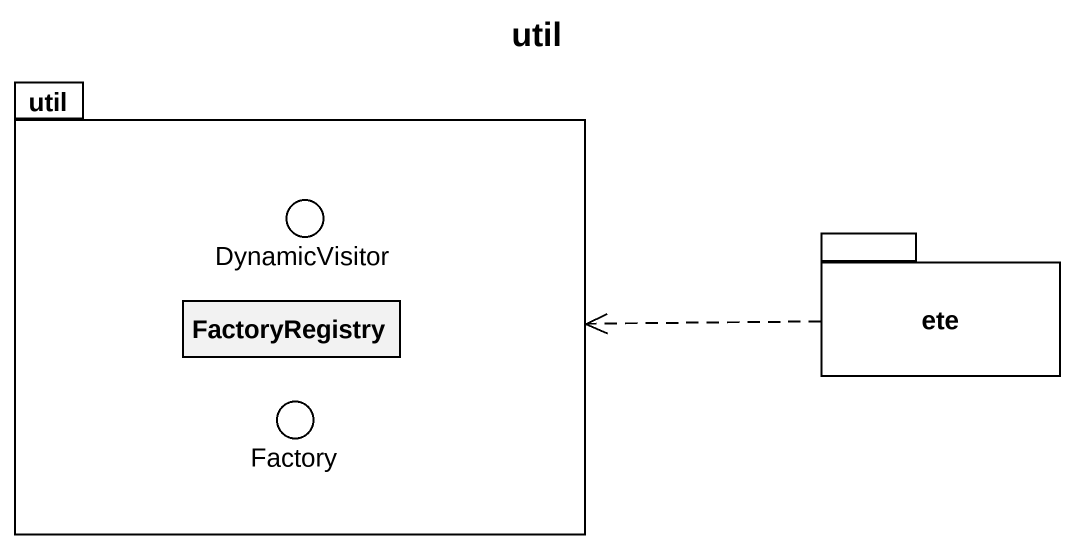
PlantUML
@startuml
title util
allowmixing
hide circle
hide empty members
package util {
  class FactoryRegistry
}
() DynamicVisitor
package ete {
}
() Factory
util -up- DynamicVisitor
util -- Factory
ete .left.> util
@enduml
